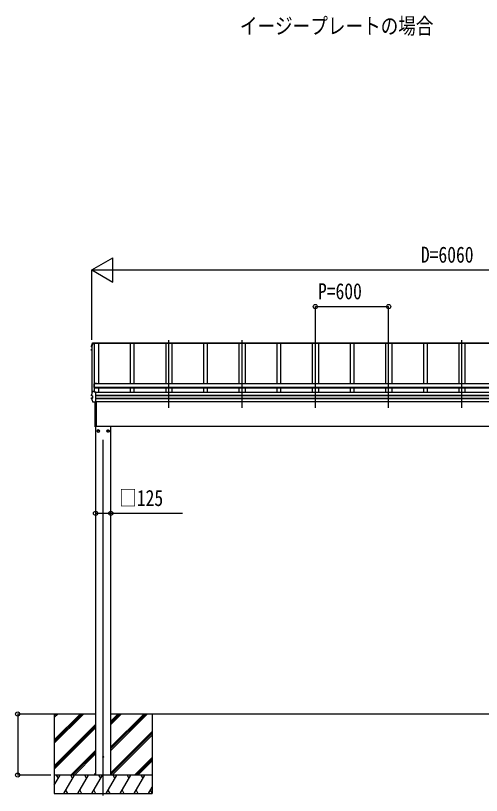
# Model space of a CAD drawing. Units: millimetres, scale not verified. Extents: x -16820 to 16820, y -11880 to 11880.
# Drawn here: x -12458 to -8645, y -6667 to -279 of the extents above; entities that cross this region are included whole.
import ezdxf
from ezdxf.enums import TextEntityAlignment as Align

# ---------------------------------------------------------------- set-up
doc = ezdxf.new("R2010")
doc.units = ezdxf.units.MM
doc.header["$LTSCALE"] = 60
for name, color, linetype in [('0-2_USER1', 3, 'Continuous'), ('0-4_YKK_12', 2, 'Continuous'), ('0-5_YKK_13', 4, 'Continuous'), ('0-6_YKK_A1', 4, 'Continuous'), ('0-7_YKK_D', 6, 'Continuous')]:
    doc.layers.add(name, color=color, linetype=linetype)
doc.styles.add('ＭＳ ゴシック', font='')
doc.styles.get('ＭＳ ゴシック').set_extended_font_data('MS Gothic')

msp = doc.modelspace()

# ---------------------------------------------------------------- linework, layer by layer
at = {"layer": '0-4_YKK_12'}
for p, q in [((-11204.29, -3491.03), (-11204.29, -2936.78)), ((-10604.29, -3491.03), (-10604.29, -2936.78)), ((-10004.29, -3491.03), (-10004.29, -2936.78)), ((-9404.29, -3491.03), (-9404.29, -2936.78)), ((-8804.29, -3491.03), (-8804.29, -2936.78)), ((-11740.79, -6666.52), (-11740.79, -3754.43))]:
    msp.add_line(p, q, dxfattribs=at)
at = {"layer": '0-5_YKK_13'}
for p, q in [((-11836.6, -2991.98), (-11836.6, -2987.93)), ((-11835.55, -2993.25), (-11834.29, -2993.5)), ((-11834.29, -2991.98), (-11835.06, -2991.83)), ((-11834.29, -2991.63), (-11834.98, -2991.49)), ((-11815.26, -2965.16), (-11827.68, -2965.16)), ((-11827.53, -2963.67), (-11815.49, -2963.67)), ((-11826.29, -2960.05), (-11801.29, -2960.05)), ((-11826.29, -2960.06), (-11826.29, -2960.05)), ((-11815.49, -2962.58), (-11815.11, -2965.07)), ((-11815.49, -2963.67), (-11815.49, -2962.58)), ((-11801.29, -2962.58), (-11815.49, -2962.58)), ((-11815.49, -2963.67), (-11815.26, -2965.16)), ((-11815.26, -2965.16), (-11815.26, -2964.81)), ((-11804.29, -2965.07), (-11815.11, -2965.07)), ((-11801.29, -2964.08), (-11804.29, -2964.08)), ((-11804.29, -2964.08), (-11804.29, -2965.08)), ((-11801.29, -2960.06), (-11801.29, -2960.05)), ((-11801.29, -2962.58), (-11801.29, -2960.06)), ((-11801.29, -2965.3), (-11801.29, -2962.58)), ((-11801.29, -2964.08), (-11801.29, -2964.16)), ((-11836.71, -3017.01), (-11836.71, -3012.95)), ((-11834.29, -3015.48), (-11835.65, -3015.74)), ((-11835.13, -3011.49), (-11835.12, -3011.49)), ((-11834.29, -3017), (-11835.13, -3017.16)), ((-11834.29, -3011.38), (-11835.12, -3011.49)), ((-11816.39, -3295.48), (-11816.39, -3324.94)), ((-11794.39, -3293.48), (-11814.39, -3293.48)), ((-11814.39, -3324.94), (-11814.39, -3295.01)), ((-11794.39, -3295.01), (-11814.39, -3295.01)), ((-11794.39, -3293.48), (-11794.39, -3295.64)), ((-11836.6, -3392.1), (-11836.6, -3384.71)), ((-11827.53, -3356.4), (-11815.49, -3356.4)), ((-11814.39, -3324.94), (-11816.39, -3324.94)), ((-11815.26, -3357.89), (-11815.49, -3356.4)), ((-11815.26, -3357.89), (-11815.26, -3358.24)), ((-11814.54, -3363.02), (-11815.26, -3358.24)), ((-11814.55, -3363.02), (-11815.11, -3359.34)), ((-11815.11, -3363.02), (-11815.11, -3359.34)), ((-11801.29, -3363.34), (-11801.29, -3363.02)), ((-11801.29, -3364.64), (-11801.29, -3363.34)), ((-11801.29, -3444.57), (-11801.29, -3364.64)), ((-11836.71, -3417.14), (-11836.71, -3409.74)), ((-11835.65, -3408.47), (-11829.7, -3407.32)), ((-11835.12, -3415.85), (-11835.13, -3415.85)), ((-11835.12, -3415.85), (-11828.72, -3414.16)), ((-11834.98, -3393.57), (-11834.98, -3393.57)), ((-11828.72, -3394.34), (-11834.98, -3393.57)), ((-11829.29, -3394.47), (-11829.29, -3413.69)), ((-11828.72, -3394.34), (-11828.72, -3394.34)), ((-11828.72, -3414.16), (-11828.72, -3414.16)), ((-11801.29, -3445.44), (-11821.94, -3445.44)), ((-11806.29, -3645.6), (-11806.29, -3445.44)), ((-11805.79, -3646), (-11805.79, -3445.44)), ((-11801.29, -3445.44), (-11801.29, -3444.57)), ((-11799.29, -3442.8), (-11799.29, -3643.6)), ((-11805.79, -3646), (-11805.8, -3646.06)), ((-11805.8, -3646.1), (-11805.79, -3646.1)), ((-11805.79, -3646), (-11805.79, -3646)), ((-11804.29, -3643.6), (-11799.29, -3643.6)), ((-11804.29, -3646.1), (-11804.29, -3643.6)), ((-11772.19, -3681.75), (-11772.29, -3681.75)), ((-11772.19, -3682.25), (-11772.29, -3682.25)), ((-11709.39, -3681.75), (-11709.29, -3681.75)), ((-11709.39, -3682.25), (-11709.29, -3682.25))]:
    msp.add_line(p, q, dxfattribs=at)
for points in [[(-11836.57, -2987.62), (-11836.6, -2987.88), (-11836.6, -2987.93)], [(-11836.59, -2987.95), (-11836.6, -2987.78), (-11836.55, -2987.62)], [(-11836.57, -2987.62), (-11834.24, -2978.77), (-11831.79, -2970), (-11829.16, -2961.34)], [(-11829.15, -2961.33), (-11829.03, -2961.04), (-11828.86, -2960.77), (-11828.64, -2960.54), (-11828.39, -2960.36), (-11828.11, -2960.23), (-11827.84, -2960.15), (-11827.61, -2960.11), (-11827.38, -2960.09), (-11827.12, -2960.07), (-11826.84, -2960.06), (-11826.53, -2960.05), (-11826.21, -2960.05)], [(-11836.7, -3013.02), (-11836.69, -3012.74), (-11836.62, -3012.48), (-11836.49, -3012.23), (-11836.32, -3012.02), (-11836.12, -3011.85), (-11835.92, -3011.74), (-11835.75, -3011.67), (-11835.59, -3011.61), (-11835.41, -3011.56), (-11835.2, -3011.5)], [(-11834.29, -3023.22), (-11835.21, -3020.98), (-11836.61, -3017.49)], [(-11836.57, -3384.4), (-11836.6, -3384.66), (-11836.6, -3384.71)], [(-11801.29, -3363.02), (-11815.49, -3363.02), (-11815.49, -3356.4)], [(-11836.6, -3417.63), (-11836.67, -3417.47), (-11836.71, -3417.3), (-11836.71, -3417.12)], [(-11836.61, -3417.62), (-11833.76, -3424.43), (-11830.81, -3431.17), (-11827.77, -3437.82), (-11824.65, -3444.38)], [(-11836.6, -3392.14), (-11836.6, -3392.05), (-11836.57, -3391.79)], [(-11835.06, -3393.56), (-11835.34, -3393.48), (-11835.58, -3393.4), (-11835.82, -3393.31), (-11836.09, -3393.14), (-11836.35, -3392.86), (-11836.54, -3392.52), (-11836.59, -3392.14)], [(-11835.81, -3417.83), (-11835.9, -3417.5), (-11835.93, -3417.15), (-11835.88, -3416.79), (-11835.77, -3416.46), (-11835.59, -3416.18), (-11835.37, -3415.97), (-11835.13, -3415.85)], [(-11834.98, -3393.57), (-11835.21, -3393.5), (-11835.41, -3393.35), (-11835.58, -3393.13), (-11835.7, -3392.86), (-11835.77, -3392.55), (-11835.78, -3392.22), (-11835.73, -3391.9)], [(-11829.29, -3394.47), (-11829.31, -3394.36), (-11829.34, -3394.27)], [(-11828.72, -3394.34), (-11828.64, -3394.37), (-11828.56, -3394.42), (-11828.5, -3394.5), (-11828.45, -3394.59), (-11828.43, -3394.7), (-11828.42, -3394.82)], [(-11828.72, -3414.16), (-11828.64, -3414.12), (-11828.56, -3414.06), (-11828.5, -3413.98), (-11828.45, -3413.87), (-11828.43, -3413.76), (-11828.42, -3413.64)], [(-11821.96, -3445.44), (-11822.34, -3445.44), (-11822.69, -3445.43), (-11823, -3445.41), (-11823.28, -3445.37), (-11823.59, -3445.3), (-11823.92, -3445.16), (-11824.23, -3444.94), (-11824.49, -3444.67), (-11824.66, -3444.33)], [(-11805.8, -3646.06), (-11805.8, -3646.1), (-11805.8, -3646.1)], [(-11805.79, -3646.1), (-11805.79, -3646.1), (-11804.29, -3646.1)]]:
    msp.add_lwpolyline(points, dxfattribs=at)
for points in [[(-11780.79, -3672.19), (-11789.29, -3677.09), (-11789.29, -3686.91), (-11780.79, -3691.81), (-11772.29, -3686.91), (-11772.29, -3677.09)], [(-11700.79, -3672.19), (-11692.29, -3677.09), (-11692.29, -3686.91), (-11700.79, -3691.81), (-11709.29, -3686.91), (-11709.29, -3677.09)]]:
    msp.add_lwpolyline(points, close=True, dxfattribs=at)
for centre, radius in [((-11780.79, -3682), 10), ((-11780.79, -3682), 8.5), ((-11700.79, -3682), 10), ((-11700.79, -3682), 8.5), ((-11740.79, -6350), 4.5)]:
    msp.add_circle(centre, radius, dxfattribs=at)
for centre, radius, start, end in [((-11835.31, -2991.98), 1.3, 166.2046, 259.10358), ((-11351.28, -3111.33), 499.82, 162.96047, 166.14879), ((-11351.28, -3111.33), 498.32, 162.94349, 166.12469), ((-11827.54, -2965.37), 1.7, 89.95676, 162.90929), ((-11835.41, -3012.95), 1.3, 100.9005, 179.9623), ((-11835.41, -3017.01), 1.3, 100.8868, 201.66215), ((-11371.96, -2832.45), 498.64, 201.74241, 202.00165), ((-11371.96, -2832.1), 498.64, 201.78246, 202.00165), ((-11814.39, -3295.48), 2, 90, 180), ((-11351.28, -3504.06), 499.82, 162.96047, 166.14879), ((-11827.54, -3358.1), 1.7, 89.95676, 162.90929), ((-11835.41, -3409.75), 1.3, 100.9005, 179.9623), ((-11829.79, -3406.83), 0.499, 280.91518, 359.94761), ((-11793.64, -3630.93), 12.15, 179.0404, 180.9596), ((-11805.79, -3645.6), 0.5, 180, 269.5), ((-11780.79, -3682), 8.6, 171.25399, 188.74601), ((-11780.79, -3682), 8.6, 111.25399, 128.74601), ((-11780.79, -3682), 8.6, 231.25399, 248.74601), ((-11780.79, -3682), 8.6, 51.25399, 68.74601), ((-11780.79, -3682), 8.6, 291.25399, 308.74601), ((-11780.79, -3682), 8.6, 1.66581, 8.74601), ((-11780.79, -3682), 8.6, 351.25399, 358.33419), ((-11700.79, -3682), 8.6, 171.25399, 178.33419), ((-11700.79, -3682), 8.6, 181.66581, 188.74601), ((-11700.79, -3682), 8.6, 111.25399, 128.74601), ((-11700.79, -3682), 8.6, 231.25399, 248.74601), ((-11700.79, -3682), 8.6, 51.25399, 68.74601), ((-11700.79, -3682), 8.6, 291.25399, 308.74601), ((-11700.79, -3682), 8.6, 351.25399, 8.74601)]:
    msp.add_arc(centre, radius, start, end, dxfattribs=at)
at = {"layer": '0-6_YKK_A1'}
for p, q in [((-11834.29, -2988.76), (-11834.29, -3375.52)), ((-11779.29, -2965.31), (-11827.73, -2965.31)), ((-11815.19, -2965.31), (-11815.19, -3358.72)), ((-11814.59, -2965.31), (-11814.59, -3362.67)), ((-5804.29, -2965.3), (-11804.29, -2965.3)), ((-5807.29, -2962.13), (-11801.29, -2962.13)), ((-5807.29, -2964.41), (-11801.29, -2964.41)), ((-11779.29, -2965.22), (-11779.29, -3295.64)), ((-11519.29, -2965.22), (-11519.29, -3295.64)), ((-11489.29, -2965.22), (-11489.29, -3295.64)), ((-11229.29, -2965.22), (-11229.29, -3295.64)), ((-11179.29, -2965.22), (-11179.29, -3295.64)), ((-10919.29, -2965.22), (-10919.29, -3295.64)), ((-10889.29, -2965.22), (-10889.29, -3295.64)), ((-10629.29, -2965.22), (-10629.29, -3295.64)), ((-10579.29, -2965.22), (-10579.29, -3295.64)), ((-10319.29, -2965.22), (-10319.29, -3295.64)), ((-10289.29, -2965.22), (-10289.29, -3295.64)), ((-10029.29, -2965.22), (-10029.29, -3295.64)), ((-9979.29, -2965.22), (-9979.29, -3295.64)), ((-9719.29, -2965.22), (-9719.29, -3295.64)), ((-9689.29, -2965.22), (-9689.29, -3295.64)), ((-9429.29, -2965.22), (-9429.29, -3295.64)), ((-9379.29, -2965.22), (-9379.29, -3295.64)), ((-9119.29, -2965.22), (-9119.29, -3295.64)), ((-9089.29, -2965.22), (-9089.29, -3295.64)), ((-8829.29, -2965.22), (-8829.29, -3295.64)), ((-8779.29, -2965.22), (-8779.29, -3295.64)), ((-5794.19, -3295.64), (-11814.39, -3295.64)), ((-11814.39, -3295.64), (-11814.39, -3329.52)), ((-5794.19, -3324.67), (-11814.39, -3324.67)), ((-5794.19, -3326.41), (-11814.39, -3326.41)), ((-5794.19, -3329.52), (-11814.39, -3329.52)), ((-5807.29, -3365.2), (-11801.29, -3365.2)), ((-11779.29, -3329.52), (-11779.29, -3365.2)), ((-11519.29, -3329.52), (-11519.29, -3365.2)), ((-11489.29, -3329.52), (-11489.29, -3365.2)), ((-11229.29, -3329.52), (-11229.29, -3365.2)), ((-11179.29, -3329.52), (-11179.29, -3365.2)), ((-10919.29, -3329.52), (-10919.29, -3365.2)), ((-10889.29, -3329.52), (-10889.29, -3365.2)), ((-10629.29, -3329.52), (-10629.29, -3365.2)), ((-10579.29, -3329.52), (-10579.29, -3365.2)), ((-10319.29, -3329.52), (-10319.29, -3365.2)), ((-10289.29, -3329.52), (-10289.29, -3365.2)), ((-10029.29, -3329.52), (-10029.29, -3365.2)), ((-9979.29, -3329.52), (-9979.29, -3365.2)), ((-9719.29, -3329.52), (-9719.29, -3365.2)), ((-9689.29, -3329.52), (-9689.29, -3365.2)), ((-9429.29, -3329.52), (-9429.29, -3365.2)), ((-9379.29, -3329.52), (-9379.29, -3365.2)), ((-9119.29, -3329.52), (-9119.29, -3365.2)), ((-9089.29, -3329.52), (-9089.29, -3365.2)), ((-8829.29, -3329.52), (-8829.29, -3365.2)), ((-8779.29, -3329.52), (-8779.29, -3365.2)), ((-5807.29, -3391.72), (-11801.29, -3391.72)), ((-5807.29, -3392.62), (-11801.29, -3392.62)), ((-5807.29, -3415.84), (-11801.29, -3415.84)), ((-5807.29, -3417.76), (-11801.29, -3417.76)), ((-5807.29, -3442.8), (-11801.29, -3442.8)), ((-11804.29, -3643.6), (-11804.29, -3645)), ((-5897.94, -3645), (-11804.29, -3645)), ((-11803.29, -3645), (-11803.29, -6500)), ((-11678.29, -6500), (-11678.29, -3645)), ((-11803.29, -6000), (-12288.93, -6000)), ((-12140.79, -6000), (-12140.79, -6650)), ((-12140.79, -6211.23), (-11929.56, -6000)), ((-12140.79, -6225.37), (-11915.42, -6000)), ((-12140.79, -6239.51), (-11901.28, -6000)), ((-12140.79, -6027.38), (-12113.41, -6000)), ((-12140.79, -6013.24), (-12127.55, -6000)), ((-5930.29, -6000), (-11678.29, -6000)), ((-11678.29, -6297.51), (-11380.78, -6000)), ((-11678.29, -6269.23), (-11409.06, -6000)), ((-11678.29, -6283.37), (-11394.92, -6000)), ((-11678.29, -6085.38), (-11592.91, -6000)), ((-11678.29, -6071.24), (-11607.05, -6000)), ((-11678.29, -6057.1), (-11621.19, -6000)), ((-11340.79, -6000), (-11340.79, -6650)), ((-12140.79, -6423.36), (-11803.29, -6085.86)), ((-12140.79, -6437.5), (-11803.29, -6100)), ((-12140.79, -6451.64), (-11803.29, -6114.15)), ((-11678.29, -6481.36), (-11340.79, -6143.86)), ((-11678.29, -6495.5), (-11340.79, -6158)), ((-11668.65, -6500), (-11340.79, -6172.15)), ((-12005.3, -6500), (-11803.29, -6297.99)), ((-11991.16, -6500), (-11803.29, -6312.13)), ((-11977.01, -6500), (-11803.29, -6326.28)), ((-11484.8, -6500), (-11340.79, -6355.99)), ((-11470.66, -6500), (-11340.79, -6370.13)), ((-11456.51, -6500), (-11340.79, -6384.28)), ((-11340.79, -6500), (-12140.79, -6500)), ((-12140.79, -6583.83), (-12092.39, -6500)), ((-12107.39, -6525.98), (-12122.39, -6500)), ((-12063.52, -6650), (-11976.92, -6500)), ((-11991.92, -6525.98), (-12006.92, -6500)), ((-11948.05, -6650), (-11861.45, -6500)), ((-11876.45, -6525.98), (-11891.45, -6500)), ((-11832.58, -6650), (-11745.98, -6500)), ((-11814.88, -6500), (-11803.29, -6488.41)), ((-11760.98, -6525.98), (-11775.98, -6500)), ((-11717.11, -6650), (-11630.51, -6500)), ((-11645.51, -6525.98), (-11660.51, -6500)), ((-11601.64, -6650), (-11515.04, -6500)), ((-11545.04, -6500), (-11530.04, -6525.98)), ((-11486.17, -6650), (-11399.57, -6500)), ((-11414.57, -6525.98), (-11429.57, -6500)), ((-12048.53, -6624.02), (-12033.53, -6650)), ((-11933.05, -6624.02), (-11918.06, -6650)), ((-11817.58, -6624.02), (-11802.59, -6650)), ((-11702.12, -6624.02), (-11687.12, -6650)), ((-11586.65, -6624.02), (-11571.65, -6650)), ((-11471.17, -6624.02), (-11456.18, -6650)), ((-11370.7, -6650), (-11340.79, -6598.19)), ((-11355.7, -6624.02), (-11340.79, -6649.85)), ((-12140.79, -6650), (-11340.79, -6650))]:
    msp.add_line(p, q, dxfattribs=at)
at = {"layer": '0-7_YKK_D'}
for p, q in [((-11834.29, -2362.13), (-11661.09, -2262.13)), ((-11661.09, -2462.13), (-11661.09, -2262.13)), ((-11834.29, -2935.3), (-11834.29, -2361.13)), ((-11834.29, -2362.13), (-11661.09, -2462.13)), ((-11834.29, -2362.13), (-11487.88, -2362.13)), ((-11634.29, -2362.13), (-5974.29, -2362.13)), ((-10004.29, -2935.3), (-10004.29, -2661.13)), ((-10004.29, -2662.13), (-9404.29, -2662.13)), ((-9404.29, -2935.3), (-9404.29, -2661.13)), ((-12170.79, -6000), (-12441.79, -6000)), ((-12440.79, -6000), (-12440.79, -6500)), ((-12170.79, -6500), (-12441.79, -6500))]:
    msp.add_line(p, q, dxfattribs=at)
msp.add_lwpolyline([(-11803.29, -4355.45), (-11678.29, -4355.45), (-11090.29, -4355.45)], dxfattribs=at)
for centre in [(-10004.29, -2662.13), (-9404.29, -2662.13), (-11803.29, -4355.45), (-11678.29, -4355.45), (-12440.79, -6000), (-12440.79, -6500)]:
    msp.add_circle(centre, 17, dxfattribs=at)

# ---------------------------------------------------------------- texts
at = {"layer": '0-2_USER1', "style": 'ＭＳ ゴシック', "width": 0.8}
msp.add_text('イージープレートの場合', height=132, dxfattribs=at).set_placement((-10622, -469), align=Align.BOTTOM_LEFT)
at = {"layer": '0-7_YKK_D', "style": 'ＭＳ ゴシック', "width": 0.8}
for s, p in [('D=6060', (-9140.29, -2342.13)), ('P=600', (-9982.69, -2642.13)), ('□125', (-11609.49, -4335.45))]:
    msp.add_text(s, height=132, dxfattribs=at).set_placement(p, align=Align.BOTTOM_LEFT)

doc.saveas('drawing.dxf')
